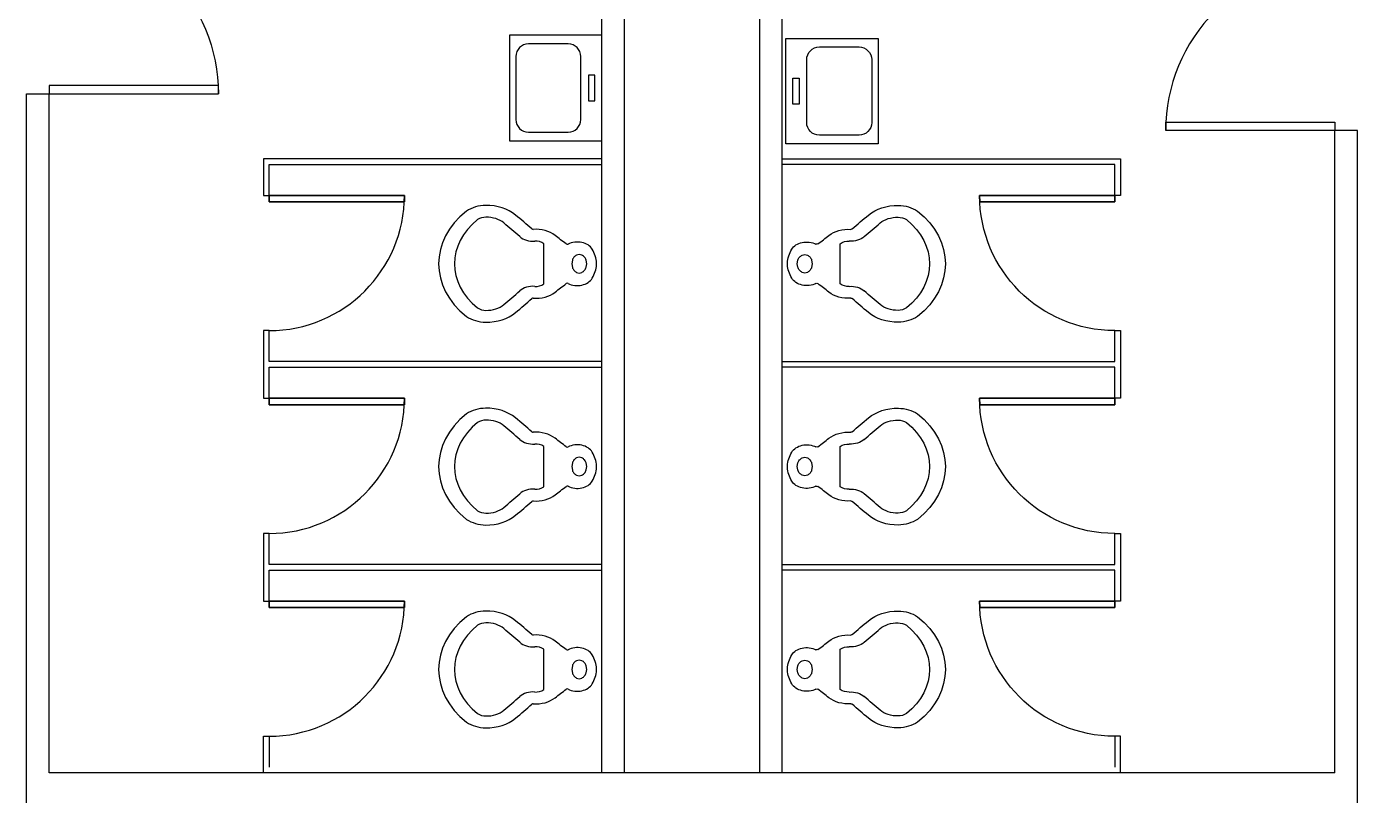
# Model space of a CAD drawing. Header units: inches. Extents: x -460 to 10305, y -938 to 5356.
# Drawn here: x 6043.9 to 6279.9, y 333.3 to 469.7 of the extents above; entities that cross this region are included whole.
import ezdxf

# ---------------------------------------------------------------- set-up
doc = ezdxf.new("R2010")
doc.units = ezdxf.units.IN
doc.header["$MEASUREMENT"] = 0
for name, color, linetype in [('01-0263-02-DWG-BFP-ARCH$0$SP-DOORS', 5, 'Continuous'), ('01-0263-02-DWG-BFP-ARCH$0$SP-FIXT', 35, 'Continuous'), ('01-0263-02-DWG-BFP-ARCH$0$SP-PART', 190, 'Continuous'), ('01-0263-02-DWG-BFP-ARCH$0$SP-WALL', 7, 'Continuous')]:
    doc.layers.add(name, color=color, linetype=linetype)

# ---------------------------------------------------------------- blocks, each defined once
blk = doc.blocks.new('01-0263-02-DWG-BFP-ARCH$0$AE141')
for p, q in [((0.5, 0), (0.4514, 0)), ((0.4514, 0), (0.4514, -1)), ((0.5, -1), (0.4514, -1))]:
    blk.add_line(p, q)
blk.add_arc((0.5, 0), 1, 180, 270)
at = {"linetype": 'Continuous'}
for points in [[(0.4514, 0), (0.4514, -1), (0.4514, -1, 1), (0.4514, 0, 1)], [(0.5, 0, 1), (0.5, -1, 1), (0.4514, -1, 1), (0.4514, 0, 1)], [(0.5, 0), (0.5, 0, 1), (0.4514, 0, 1), (0.4514, 0)], [(0.5, 0), (0.5, -1), (0.4514, -0.9988), (0.4514, 0)], [(0.5, 0), (0.5, -1), (0.5, -1, 1), (0.5, 0, 1)], [(0.5, -1), (0.5, -1, 1), (0.4514, -1, 1), (0.4514, -0.9988)]]:
    blk.add_3dface(points, dxfattribs=at)
blk = doc.blocks.new('01-0263-02-DWG-BFP-ARCH$0$DOR00')
at = {"color": 0}
for p, q in [((0, 1), (0, 0)), ((1, 0), (1, 1))]:
    blk.add_line(p, q, dxfattribs=at)
blk = doc.blocks.new('01-0263-02-DWG-BFP-ARCH$0$AE131')
for points in [[(0.0333, 0, 0.094881), (0.0604, -0.116, 0.46744), (0.2134, -0.1597, -0.365617), (0.2262, -0.161, 0.00073), (0.2955, -0.2329, 0.229331), (0.4344, -0.2839, -0.24614), (0.443, -0.2874, 0.007369), (0.5461, -0.4051, 0.217549), (0.7355, -0.487, 0.180057), (0.8566, -0.4391, 0.396361), (0.8566, 0.4523, 0.180057), (0.7355, 0.5002, 0.217549), (0.5461, 0.4183, 0.007369), (0.443, 0.3006, -0.24614), (0.4344, 0.2971, 0.229331), (0.2955, 0.2461, 0.00073), (0.2262, 0.1742, -0.365617), (0.2134, 0.1729, 0.46744), (0.0604, 0.1292, 0.094881), (0.0333, 0.0132, 0.019983)], [(0.3674, 0.1766, 0.00073), (0.3674, -0.1634, 0.229331), (0.4245, -0.1844, -0.24614), (0.5192, -0.2226, 0.007369), (0.6203, -0.3381, 0.217549), (0.7335, -0.387, 0.169503), (0.787, -0.3671, 0.391333), (0.787, 0.3803, 0.169503), (0.7335, 0.4002, 0.217549), (0.6203, 0.3513, 0.007369), (0.5192, 0.2358, -0.24614), (0.4245, 0.1976, 0.229331), (0.3674, 0.1766)], [(0.1429, 0.0848), (0.1262, 0.0796, 0.106977), (0.1094, 0.0618, 0.074618), (0.0982, 0.0349), (0.0955, 0.0062), (0.0994, -0.0252, 0.074618), (0.1094, -0.0493, 0.106977), (0.1262, -0.0671), (0.1429, -0.0723), (0.1596, -0.0671, 0.106977), (0.1763, -0.0493, 0.074618), (0.1863, -0.0252), (0.1902, 0.0062), (0.1863, 0.0377, 0.074618), (0.1763, 0.0618, 0.106977), (0.1596, 0.0796)]]:
    blk.add_lwpolyline(points, format="xyb", close=True)
blk = doc.blocks.new('01-0263-02-DWG-BFP-ARCH$0$S')
for p, q in [((21.33, 20.6, 36), (7.01, 20.6, 36)), ((4.13, 17.72, 36), (4.13, 8.71, 36)), ((24.21, 8.71, 36), (24.21, 17.72, 36)), ((7.01, 5.83, 36), (21.33, 5.83, 36))]:
    blk.add_line(p, q)
at = {"elevation": 36}
for points in [[(2.17, 1.07), (26.17, 1.07), (26.17, 22.07), (2.17, 22.07)], [(11.23, 2.65), (17.11, 2.65), (17.11, 4.11), (11.23, 4.11)]]:
    blk.add_lwpolyline(points, close=True, dxfattribs=at)
for centre, start, end in [((7.01, 17.72, 36), 90, 180), ((21.33, 17.72, 36), 0, 90), ((7.01, 8.71, 36), 180, 270), ((21.33, 8.71, 36), 270, 0)]:
    blk.add_arc(centre, 2.88, start, end)
blk = doc.blocks.new('01-0263-02-DWG-BFP-ARCH$0$DOR01')
at = {"color": 0}
for p, q in [((1, 1), (0, 1)), ((0, 1), (0, 0)), ((1, 0), (1, 1)), ((0, 0), (1, 0))]:
    blk.add_line(p, q, dxfattribs=at)
blk = doc.blocks.new('01-0263-02-DWG-BFP-ARCH', base_point=(1295.16, 1353.43))
at = {"layer": '01-0263-02-DWG-BFP-ARCH$0$SP-DOORS'}
for points in [[(3307.16, 1837.93, -0.414214), (3337.16, 1807.93, -0.414214)], [(3535.16, 1831.43, 0.414214), (3505.16, 1801.43, 0.414214)]]:
    blk.add_lwpolyline(points, format="xyb", dxfattribs=at)
at = {"layer": '01-0263-02-DWG-BFP-ARCH$0$SP-PART'}
for p, q in [((3345.16, 1796.43), (3345.16, 1789.93)), ((3405.16, 1796.43), (3345.16, 1796.43)), ((3437.16, 1796.43), (3497.16, 1796.43)), ((3497.16, 1796.43), (3497.16, 1789.93)), ((3346.16, 1795.43), (3405.16, 1795.43)), ((3346.16, 1789.93), (3346.16, 1795.43)), ((3496.16, 1795.43), (3437.16, 1795.43)), ((3496.16, 1789.93), (3496.16, 1795.43)), ((3345.16, 1789.93), (3346.16, 1789.93)), ((3497.16, 1789.93), (3496.16, 1789.93)), ((3345.16, 1765.93), (3345.16, 1753.93)), ((3346.16, 1765.93), (3345.16, 1765.93)), ((3346.16, 1760.43), (3346.16, 1765.93)), ((3496.16, 1765.93), (3497.16, 1765.93)), ((3496.16, 1760.43), (3496.16, 1765.93)), ((3497.16, 1765.93), (3497.16, 1753.93)), ((3405.16, 1760.43), (3346.16, 1760.43)), ((3346.16, 1759.43), (3405.16, 1759.43)), ((3346.16, 1753.93), (3346.16, 1759.43)), ((3437.16, 1760.43), (3496.16, 1760.43)), ((3496.16, 1759.43), (3437.16, 1759.43)), ((3496.16, 1753.93), (3496.16, 1759.43)), ((3497.16, 1760.43), (3497.16, 1753.93)), ((3345.16, 1753.93), (3346.16, 1753.93)), ((3497.16, 1753.93), (3496.16, 1753.93)), ((3496.16, 1724.43), (3496.16, 1729.93)), ((3496.16, 1729.93), (3497.16, 1729.93)), ((3497.16, 1729.93), (3497.16, 1717.93)), ((3437.16, 1724.43), (3496.16, 1724.43)), ((3437.16, 1723.43), (3437.16, 1724.43)), ((3496.16, 1723.43), (3437.16, 1723.43)), ((3496.16, 1717.93), (3496.16, 1723.43)), ((3497.16, 1717.93), (3496.16, 1717.93)), ((3345.16, 1687.43), (3345.16, 1693.93)), ((3345.16, 1693.93), (3346.16, 1693.93)), ((3346.16, 1693.93), (3346.16, 1688.43)), ((3496.16, 1693.93), (3496.16, 1688.43)), ((3497.16, 1693.93), (3496.16, 1693.93)), ((3497.16, 1687.43), (3497.16, 1693.93))]:
    blk.add_line(p, q, dxfattribs=at)
blk.add_lwpolyline([(3405.16, 1724.43), (3346.16, 1724.43), (3346.16, 1729.93), (3345.16, 1729.93), (3345.16, 1717.93), (3346.16, 1717.93), (3346.16, 1723.43), (3405.16, 1723.43), (3405.16, 1724.43)], dxfattribs=at)
at = {"layer": '01-0263-02-DWG-BFP-ARCH$0$SP-WALL'}
for p, q in [((3405.16, 1687.43), (3405.16, 1911.43)), ((3409.16, 1687.43), (3409.16, 1907.43)), ((3433.16, 1687.43), (3433.16, 1907.43)), ((3437.16, 1687.43), (3437.16, 1907.43)), ((3303.16, 1649.43), (3303.16, 1807.93)), ((3307.16, 1687.43), (3307.16, 1807.93)), ((3535.16, 1687.43), (3535.16, 1801.43)), ((3539.16, 1631.43), (3539.16, 1801.43)), ((3535.16, 1687.43), (3307.16, 1687.43))]:
    blk.add_line(p, q, dxfattribs=at)
at = {"layer": '01-0263-02-DWG-BFP-ARCH$0$SP-DOORS', "xscale": 30, "yscale": 1.5, "zscale": 30}
blk.add_blockref('01-0263-02-DWG-BFP-ARCH$0$DOR01', (3307.16, 1807.93), dxfattribs=at)
at = {"layer": '01-0263-02-DWG-BFP-ARCH$0$SP-DOORS', "xscale": 30, "yscale": -1.5, "zscale": 30, "rotation": 180}
blk.add_blockref('01-0263-02-DWG-BFP-ARCH$0$DOR01', (3535.16, 1801.43), dxfattribs=at)
at = {"layer": '01-0263-02-DWG-BFP-ARCH$0$SP-FIXT'}
for name, p, xscale, yscale, zscale, rotation in [('01-0263-02-DWG-BFP-ARCH$0$S', (3405.99, 1797.93, -28.08), 0.78, 0.78, 0.78, 90), ('01-0263-02-DWG-BFP-ARCH$0$S', (3436.96, 1797.39, 7.92), -0.78, 0.78, 0.78, 270), ('01-0263-02-DWG-BFP-ARCH$0$AE131', (3405.16, 1777.93, -12), 28, 21, 17, 180.0000015352344), ('01-0263-02-DWG-BFP-ARCH$0$AE131', (3437.16, 1777.93, -12), -28, 21, 17, 179.9999984647656), ('01-0263-02-DWG-BFP-ARCH$0$AE131', (3405.16, 1741.93, -12), 28, 21, 17, 180.0000015352344), ('01-0263-02-DWG-BFP-ARCH$0$AE131', (3437.16, 1741.93, -12), -28, 21, 17, 179.9999984647656), ('01-0263-02-DWG-BFP-ARCH$0$AE131', (3405.16, 1705.93, -12), 28, 21, 17, 180.0000015352344), ('01-0263-02-DWG-BFP-ARCH$0$AE131', (3437.16, 1705.93, -12), -28, 21, 17, 179.9999984647656)]:
    blk.add_blockref(name, p, dxfattribs=dict(at, xscale=xscale, yscale=yscale, zscale=zscale, rotation=rotation))
at = {"layer": '01-0263-02-DWG-BFP-ARCH$0$SP-PART', "yscale": 24, "zscale": 60}
for p, xscale, rotation in [((3346.16, 1777.93), 24, 90.00000153523457), ((3496.16, 1777.93), -24, 269.9999984647654), ((3346.16, 1741.93), 24, 90.00000153523457), ((3496.16, 1741.93), -24, 269.9999984647654), ((3346.16, 1705.93), 24, 90.00000153523457), ((3496.16, 1705.93), -24, 269.9999984647654)]:
    blk.add_blockref('01-0263-02-DWG-BFP-ARCH$0$AE141', p, dxfattribs=dict(at, xscale=xscale, rotation=rotation))
at = {"layer": '01-0263-02-DWG-BFP-ARCH$0$SP-WALL', "yscale": 4, "zscale": 30}
for p, xscale, rotation in [((3307.16, 1807.93), 30, 90.00000000000001), ((3535.16, 1801.43), -30, 270)]:
    blk.add_blockref('01-0263-02-DWG-BFP-ARCH$0$DOR00', p, dxfattribs=dict(at, xscale=xscale, rotation=rotation))

msp = doc.modelspace()

# ---------------------------------------------------------------- block references
msp.add_blockref('01-0263-02-DWG-BFP-ARCH', (4035.95, 3.26))

doc.saveas('drawing.dxf')
